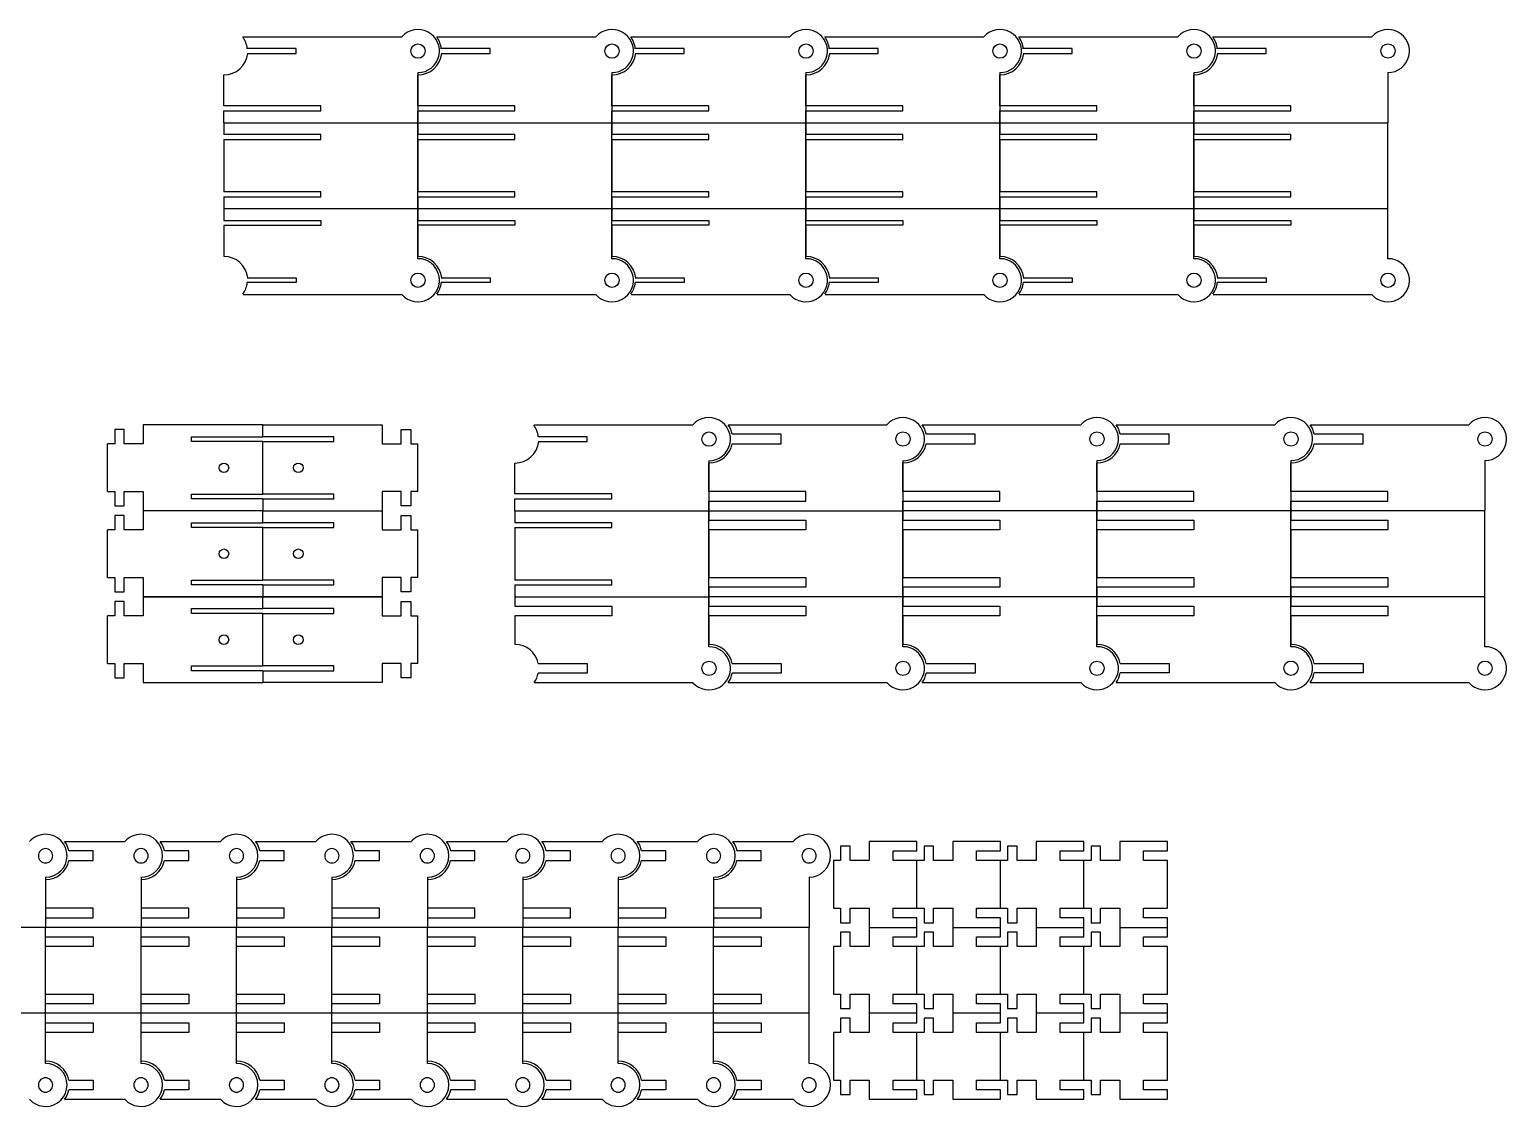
# Model space of a CAD drawing. Header units: inches. Extents: x 0 to 24.2, y -4.6 to 7.4.
# Drawn here: x 9 to 24.22, y -3.7 to 7.4 of the extents above; entities that cross this region are included whole.
import ezdxf

# ---------------------------------------------------------------- set-up
doc = ezdxf.new("R2010")
doc.units = ezdxf.units.IN
doc.header["$MEASUREMENT"] = 0
doc.layers.get('0').update_dxf_attribs({"lineweight": 25, "true_color": 0xffffff})

msp = doc.modelspace()

# ---------------------------------------------------------------- linework, layer by layer
at = {"color": 7, "true_color": 0x000000}
for p, q in [((11.197, 7.329), (12.835, 7.329)), ((13.197, 7.329), (14.835, 7.329)), ((15.197, 7.329), (16.835, 7.329)), ((17.197, 7.329), (18.835, 7.329)), ((19.197, 7.329), (20.835, 7.329)), ((21.197, 7.329), (22.835, 7.329)), ((11.743, 7.206), (11.241, 7.206)), ((11.241, 7.156), (11.743, 7.156)), ((13.743, 7.206), (13.241, 7.206)), ((13.241, 7.157), (13.743, 7.157)), ((15.743, 7.206), (15.241, 7.206)), ((15.241, 7.157), (15.743, 7.157)), ((17.743, 7.206), (17.241, 7.206)), ((17.241, 7.157), (17.743, 7.157)), ((19.743, 7.206), (19.241, 7.206)), ((19.241, 7.157), (19.743, 7.157)), ((21.743, 7.206), (21.241, 7.206)), ((21.241, 7.157), (21.743, 7.157)), ((11, 6.615), (11, 6.935)), ((13, 6.96), (13, 6.443)), ((13, 6.615), (13, 6.935)), ((15, 6.96), (15, 6.443)), ((15, 6.615), (15, 6.935)), ((17, 6.96), (17, 6.443)), ((17, 6.615), (17, 6.935)), ((19, 6.96), (19, 6.443)), ((19, 6.616), (19, 6.935)), ((21, 6.96), (21, 6.443)), ((21, 6.616), (21, 6.935)), ((23, 6.96), (23, 6.443)), ((12, 6.615), (11, 6.615)), ((11, 6.443), (11, 6.566)), ((11, 6.566), (12, 6.566)), ((14, 6.615), (13, 6.615)), ((13, 6.443), (13, 6.566)), ((13, 6.566), (14, 6.566)), ((16, 6.615), (15, 6.615)), ((15, 6.443), (15, 6.566)), ((15, 6.566), (16, 6.566)), ((18, 6.615), (17, 6.615)), ((17, 6.443), (17, 6.566)), ((17, 6.566), (18, 6.566)), ((20, 6.616), (19, 6.616)), ((19, 6.443), (19, 6.566)), ((19, 6.566), (20, 6.566)), ((22, 6.616), (21, 6.616)), ((21, 6.443), (21, 6.566)), ((21, 6.566), (22, 6.566)), ((11, 6.443), (11, 6.32)), ((13, 6.443), (13, 6.32)), ((15, 6.443), (15, 6.32)), ((17, 6.443), (17, 6.32)), ((19, 6.443), (19, 6.32)), ((21, 6.443), (21, 6.32)), ((12, 6.32), (11, 6.32)), ((11, 6.27), (12, 6.27)), ((11, 6.27), (11, 5.729)), ((14, 6.32), (13, 6.32)), ((13, 6.27), (14, 6.27)), ((13, 6.27), (13, 5.729)), ((16, 6.32), (15, 6.32)), ((15, 6.271), (16, 6.271)), ((15, 6.271), (15, 5.729)), ((18, 6.32), (17, 6.32)), ((17, 6.271), (18, 6.271)), ((17, 6.271), (17, 5.729)), ((20, 6.32), (19, 6.32)), ((19, 6.271), (20, 6.271)), ((19, 6.271), (19, 5.729)), ((22, 6.32), (21, 6.32)), ((21, 6.271), (22, 6.271)), ((21, 6.271), (21, 5.73)), ((12, 5.729), (11, 5.729)), ((11, 5.68), (12, 5.68)), ((11, 5.68), (11, 5.557)), ((14, 5.729), (13, 5.729)), ((13, 5.68), (14, 5.68)), ((13, 5.68), (13, 5.557)), ((16, 5.729), (15, 5.729)), ((15, 5.68), (16, 5.68)), ((15, 5.68), (15, 5.557)), ((18, 5.729), (17, 5.729)), ((17, 5.68), (18, 5.68)), ((17, 5.68), (17, 5.557)), ((20, 5.729), (19, 5.729)), ((19, 5.68), (20, 5.68)), ((19, 5.68), (19, 5.557)), ((22, 5.73), (21, 5.73)), ((21, 5.68), (22, 5.68)), ((21, 5.68), (21, 5.557)), ((11, 5.557), (11, 5.434)), ((13, 5.557), (13, 5.434)), ((13, 5.04), (13, 5.557)), ((15, 5.557), (15, 5.434)), ((15, 5.04), (15, 5.557)), ((17, 5.557), (17, 5.434)), ((17, 5.04), (17, 5.557)), ((19, 5.557), (19, 5.434)), ((19, 5.04), (19, 5.557)), ((21, 5.557), (21, 5.434)), ((21, 5.04), (21, 5.557)), ((23, 5.04), (23, 5.557)), ((11, 5.434), (12, 5.434)), ((12, 5.384), (11, 5.384)), ((11, 5.384), (11, 5.065)), ((13, 5.434), (14, 5.434)), ((14, 5.385), (13, 5.385)), ((13, 5.385), (13, 5.065)), ((15, 5.434), (16, 5.434)), ((16, 5.385), (15, 5.385)), ((15, 5.385), (15, 5.065)), ((17, 5.434), (18, 5.434)), ((18, 5.385), (17, 5.385)), ((17, 5.385), (17, 5.065)), ((19, 5.434), (20, 5.434)), ((20, 5.385), (19, 5.385)), ((19, 5.385), (19, 5.065)), ((21, 5.434), (22, 5.434)), ((22, 5.385), (21, 5.385)), ((21, 5.385), (21, 5.065)), ((11.241, 4.843), (11.743, 4.843)), ((11.743, 4.794), (11.241, 4.794)), ((13.241, 4.843), (13.743, 4.843)), ((13.743, 4.794), (13.241, 4.794)), ((15.241, 4.843), (15.743, 4.843)), ((15.743, 4.794), (15.241, 4.794)), ((17.241, 4.843), (17.743, 4.843)), ((17.743, 4.794), (17.241, 4.794)), ((19.241, 4.844), (19.743, 4.844)), ((19.743, 4.794), (19.241, 4.794)), ((21.241, 4.844), (21.743, 4.844)), ((21.743, 4.795), (21.241, 4.795)), ((11.197, 4.671), (12.835, 4.671)), ((13.197, 4.671), (14.835, 4.671)), ((15.197, 4.671), (16.835, 4.671)), ((17.197, 4.671), (18.835, 4.671)), ((19.197, 4.671), (20.835, 4.671)), ((21.197, 4.672), (22.835, 4.672)), ((9.972, 3.28), (9.874, 3.28)), ((9.874, 3.28), (9.874, 3.132)), ((9.972, 3.132), (9.972, 3.28)), ((11.4, 3.329), (10.169, 3.329)), ((10.169, 3.329), (10.169, 3.132)), ((10.666, 3.206), (11.4, 3.206)), ((11.4, 3.329), (12.631, 3.329)), ((12.134, 3.206), (11.4, 3.206)), ((12.631, 3.329), (12.631, 3.132)), ((12.828, 3.132), (12.828, 3.28)), ((12.828, 3.28), (12.926, 3.28)), ((12.926, 3.28), (12.926, 3.132)), ((14.197, 3.329), (14.819, 3.329)), ((14.743, 3.206), (14.241, 3.206)), ((16.197, 3.329), (16.819, 3.329)), ((16.743, 3.231), (16.241, 3.231)), ((16.743, 3.133), (16.743, 3.231)), ((18.197, 3.329), (18.819, 3.329)), ((18.743, 3.231), (18.241, 3.231)), ((18.743, 3.133), (18.743, 3.231)), ((20.197, 3.33), (20.819, 3.33)), ((20.743, 3.231), (20.241, 3.231)), ((20.743, 3.133), (20.743, 3.231)), ((22.197, 3.33), (22.819, 3.33)), ((22.743, 3.231), (22.241, 3.231)), ((22.743, 3.133), (22.743, 3.231)), ((9.8, 2.64), (9.8, 3.132)), ((9.874, 3.132), (9.8, 3.132)), ((10.169, 3.132), (9.972, 3.132)), ((11.4, 3.157), (10.666, 3.157)), ((11.4, 3.157), (12.134, 3.157)), ((12.631, 3.132), (12.828, 3.132)), ((12.926, 3.132), (13, 3.132)), ((13, 2.64), (13, 3.132)), ((14.241, 3.157), (14.743, 3.157)), ((16.241, 3.133), (16.743, 3.133)), ((18.241, 3.133), (18.743, 3.133)), ((20.241, 3.133), (20.743, 3.133)), ((22.241, 3.133), (22.743, 3.133)), ((14, 2.616), (14, 2.935)), ((16, 2.96), (16, 2.443)), ((16, 2.64), (16, 2.936)), ((18, 2.96), (18, 2.443)), ((18, 2.641), (18, 2.936)), ((20, 2.961), (20, 2.444)), ((20, 2.641), (20, 2.936)), ((22, 2.961), (22, 2.444)), ((22, 2.641), (22, 2.936)), ((24, 2.961), (24, 2.444)), ((9.8, 2.64), (9.874, 2.64)), ((9.874, 2.64), (9.874, 2.492)), ((9.972, 2.492), (9.972, 2.64)), ((9.972, 2.64), (10.169, 2.64)), ((10.169, 2.64), (10.169, 2.443)), ((10.666, 2.615), (11.4, 2.615)), ((12.134, 2.615), (11.4, 2.615)), ((12.828, 2.64), (12.631, 2.64)), ((12.631, 2.64), (12.631, 2.443)), ((12.828, 2.492), (12.828, 2.64)), ((13, 2.64), (12.926, 2.64)), ((12.926, 2.64), (12.926, 2.492)), ((15, 2.616), (14, 2.616)), ((17, 2.64), (16, 2.64)), ((17, 2.542), (17, 2.64)), ((19, 2.641), (18, 2.641)), ((19, 2.542), (19, 2.641)), ((21, 2.641), (20, 2.641)), ((21, 2.542), (21, 2.641)), ((23, 2.641), (22, 2.641)), ((23, 2.543), (23, 2.641)), ((9.874, 2.492), (9.972, 2.492)), ((11.4, 2.443), (10.169, 2.443)), ((11.4, 2.443), (10.169, 2.443)), ((10.169, 2.443), (10.169, 2.246)), ((11.4, 2.566), (10.666, 2.566)), ((11.4, 2.566), (12.134, 2.566)), ((11.4, 2.443), (12.631, 2.443)), ((11.4, 2.443), (12.631, 2.443)), ((12.631, 2.443), (12.631, 2.246)), ((12.926, 2.492), (12.828, 2.492)), ((14, 2.443), (14, 2.566)), ((14, 2.566), (15, 2.566)), ((14, 2.443), (14, 2.32)), ((16, 2.443), (16, 2.542)), ((16, 2.542), (17, 2.542)), ((16, 2.443), (16, 2.345)), ((18, 2.444), (18, 2.542)), ((18, 2.542), (19, 2.542)), ((18, 2.444), (18, 2.345)), ((20, 2.444), (20, 2.542)), ((20, 2.542), (21, 2.542)), ((20, 2.444), (20, 2.345)), ((22, 2.444), (22, 2.543)), ((22, 2.543), (23, 2.543)), ((22, 2.444), (22, 2.345)), ((9.972, 2.394), (9.874, 2.394)), ((9.874, 2.394), (9.874, 2.246)), ((9.972, 2.246), (9.972, 2.394)), ((10.666, 2.32), (11.4, 2.32)), ((12.134, 2.32), (11.4, 2.32)), ((12.828, 2.246), (12.828, 2.394)), ((12.828, 2.394), (12.926, 2.394)), ((12.926, 2.394), (12.926, 2.246)), ((15, 2.32), (14, 2.32)), ((16, 2.345), (17, 2.345)), ((17, 2.345), (17, 2.246)), ((18, 2.345), (19, 2.345)), ((19, 2.345), (19, 2.247)), ((20, 2.345), (21, 2.345)), ((21, 2.345), (21, 2.247)), ((22, 2.345), (23, 2.345)), ((23, 2.345), (23, 2.247)), ((9.8, 1.754), (9.8, 2.246)), ((9.874, 2.246), (9.8, 2.246)), ((10.169, 2.246), (9.972, 2.246)), ((11.4, 2.271), (10.666, 2.271)), ((11.4, 2.271), (12.134, 2.271)), ((12.631, 2.246), (12.828, 2.246)), ((12.926, 2.246), (13, 2.246)), ((13, 1.754), (13, 2.246)), ((14, 2.271), (15, 2.271)), ((14, 2.271), (14, 1.729)), ((17, 2.246), (16, 2.246)), ((16, 2.246), (16, 1.754)), ((19, 2.247), (18, 2.247)), ((18, 2.247), (18, 1.754)), ((21, 2.247), (20, 2.247)), ((20, 2.247), (20, 1.755)), ((23, 2.247), (22, 2.247)), ((22, 2.247), (22, 1.755)), ((9.8, 1.754), (9.874, 1.754)), ((9.874, 1.754), (9.874, 1.606)), ((9.972, 1.606), (9.972, 1.754)), ((9.972, 1.754), (10.169, 1.754)), ((10.169, 1.754), (10.169, 1.557)), ((10.666, 1.729), (11.4, 1.729)), ((11.4, 1.68), (10.666, 1.68)), ((12.134, 1.729), (11.4, 1.729)), ((11.4, 1.68), (12.134, 1.68)), ((12.828, 1.754), (12.631, 1.754)), ((12.631, 1.754), (12.631, 1.557)), ((12.828, 1.606), (12.828, 1.754)), ((13, 1.754), (12.926, 1.754)), ((12.926, 1.754), (12.926, 1.606)), ((15, 1.729), (14, 1.729)), ((14, 1.68), (15, 1.68)), ((14, 1.68), (14, 1.557)), ((16, 1.754), (17, 1.754)), ((17, 1.754), (17, 1.656)), ((18, 1.754), (19, 1.754)), ((19, 1.754), (19, 1.656)), ((20, 1.755), (21, 1.755)), ((21, 1.755), (21, 1.656)), ((22, 1.755), (23, 1.755)), ((23, 1.755), (23, 1.657)), ((9.874, 1.606), (9.972, 1.606)), ((10.169, 1.557), (11.4, 1.557)), ((11.4, 1.557), (10.169, 1.557)), ((10.169, 1.557), (10.169, 1.36)), ((12.631, 1.557), (11.4, 1.557)), ((11.4, 1.557), (12.631, 1.557)), ((12.631, 1.557), (12.631, 1.36)), ((12.926, 1.606), (12.828, 1.606)), ((14, 1.557), (14, 1.459)), ((17, 1.656), (16, 1.656)), ((16, 1.656), (16, 1.558)), ((16, 1.558), (16, 1.459)), ((16, 1.04), (16, 1.557)), ((19, 1.656), (18, 1.656)), ((18, 1.656), (18, 1.558)), ((18, 1.558), (18, 1.459)), ((18, 1.041), (18, 1.558)), ((21, 1.656), (20, 1.656)), ((20, 1.656), (20, 1.558)), ((20, 1.558), (20, 1.459)), ((20, 1.041), (20, 1.558)), ((23, 1.657), (22, 1.657)), ((22, 1.657), (22, 1.558)), ((22, 1.558), (22, 1.46)), ((22, 1.041), (22, 1.558)), ((24, 1.041), (24, 1.558)), ((9.972, 1.508), (9.874, 1.508)), ((9.874, 1.508), (9.874, 1.36)), ((9.972, 1.36), (9.972, 1.508)), ((10.666, 1.434), (11.4, 1.434)), ((11.4, 1.385), (10.666, 1.385)), ((12.134, 1.434), (11.4, 1.434)), ((11.4, 1.385), (12.134, 1.385)), ((12.828, 1.36), (12.828, 1.508)), ((12.828, 1.508), (12.926, 1.508)), ((12.926, 1.508), (12.926, 1.36)), ((14, 1.459), (15, 1.459)), ((15, 1.459), (15, 1.36)), ((16, 1.459), (17, 1.459)), ((17, 1.459), (17, 1.36)), ((18, 1.459), (19, 1.459)), ((19, 1.459), (19, 1.361)), ((20, 1.459), (21, 1.459)), ((21, 1.459), (21, 1.361)), ((22, 1.46), (23, 1.46)), ((23, 1.46), (23, 1.361)), ((9.8, 0.868), (9.8, 1.36)), ((9.874, 1.36), (9.8, 1.36)), ((10.169, 1.36), (9.972, 1.36)), ((12.631, 1.36), (12.828, 1.36)), ((12.926, 1.36), (13, 1.36)), ((13, 0.868), (13, 1.36)), ((15, 1.36), (14, 1.36)), ((14, 1.36), (14, 1.065)), ((17, 1.36), (16, 1.36)), ((16, 1.36), (16, 1.065)), ((19, 1.361), (18, 1.361)), ((18, 1.361), (18, 1.066)), ((21, 1.361), (20, 1.361)), ((20, 1.361), (20, 1.066)), ((23, 1.361), (22, 1.361)), ((22, 1.361), (22, 1.066)), ((9.8, 0.868), (9.874, 0.868)), ((9.874, 0.868), (9.874, 0.72)), ((9.972, 0.72), (9.972, 0.868)), ((9.972, 0.868), (10.169, 0.868)), ((10.169, 0.868), (10.169, 0.671)), ((10.666, 0.844), (11.4, 0.844)), ((11.4, 0.794), (10.666, 0.794)), ((12.134, 0.844), (11.4, 0.844)), ((11.4, 0.794), (12.134, 0.794)), ((12.828, 0.868), (12.631, 0.868)), ((12.631, 0.868), (12.631, 0.671)), ((12.828, 0.72), (12.828, 0.868)), ((13, 0.868), (12.926, 0.868)), ((12.926, 0.868), (12.926, 0.72)), ((14.241, 0.868), (14.743, 0.868)), ((14.743, 0.77), (14.241, 0.77)), ((14.743, 0.868), (14.743, 0.77)), ((16.241, 0.868), (16.743, 0.868)), ((16.743, 0.77), (16.241, 0.77)), ((16.743, 0.868), (16.743, 0.77)), ((18.241, 0.868), (18.743, 0.868)), ((18.743, 0.77), (18.241, 0.77)), ((18.743, 0.868), (18.743, 0.77)), ((20.241, 0.869), (20.743, 0.869)), ((20.743, 0.771), (20.241, 0.771)), ((20.743, 0.869), (20.743, 0.771)), ((22.241, 0.869), (22.743, 0.869)), ((22.743, 0.771), (22.241, 0.771)), ((22.743, 0.869), (22.743, 0.771)), ((9.874, 0.72), (9.972, 0.72)), ((10.169, 0.671), (11.4, 0.671)), ((12.631, 0.671), (11.4, 0.671)), ((12.926, 0.72), (12.828, 0.72)), ((14.197, 0.671), (14.819, 0.671)), ((16.197, 0.672), (16.819, 0.672)), ((18.197, 0.672), (18.819, 0.672)), ((20.197, 0.672), (20.819, 0.672)), ((22.197, 0.672), (22.819, 0.672)), ((9.357, -0.966), (9.98, -0.966)), ((9.653, -1.064), (9.402, -1.064)), ((9.653, -1.162), (9.653, -1.064)), ((10.341, -0.966), (10.964, -0.966)), ((10.637, -1.064), (10.386, -1.064)), ((10.637, -1.162), (10.637, -1.064)), ((11.325, -0.966), (11.948, -0.966)), ((11.62, -1.064), (11.37, -1.064)), ((11.62, -1.162), (11.62, -1.064)), ((12.309, -0.966), (12.932, -0.966)), ((12.604, -1.064), (12.354, -1.064)), ((12.604, -1.162), (12.604, -1.064)), ((13.293, -0.966), (13.916, -0.966)), ((13.588, -1.064), (13.337, -1.064)), ((13.588, -1.162), (13.588, -1.064)), ((14.277, -0.966), (14.9, -0.966)), ((14.572, -1.064), (14.321, -1.064)), ((14.572, -1.162), (14.572, -1.064)), ((15.261, -0.966), (15.883, -0.966)), ((15.556, -1.064), (15.305, -1.064)), ((15.556, -1.162), (15.556, -1.064)), ((16.245, -0.966), (16.867, -0.966)), ((16.54, -1.064), (16.289, -1.064)), ((16.54, -1.162), (16.54, -1.064)), ((17.455, -1.015), (17.356, -1.015)), ((17.356, -1.015), (17.356, -1.163)), ((17.455, -1.163), (17.455, -1.015)), ((17.652, -0.966), (17.652, -1.163)), ((18.144, -0.966), (17.652, -0.966)), ((17.652, -0.966), (17.652, -0.966)), ((17.898, -1.163), (17.898, -1.064)), ((17.898, -1.064), (18.144, -1.064)), ((18.144, -1.064), (18.144, -0.966)), ((18.316, -1.015), (18.218, -1.015)), ((18.218, -1.015), (18.218, -1.163)), ((18.316, -1.163), (18.316, -1.015)), ((19.005, -0.966), (18.513, -0.966)), ((18.513, -0.966), (18.513, -1.163)), ((18.759, -1.163), (18.759, -1.064)), ((18.759, -1.064), (19.005, -1.064)), ((19.005, -1.064), (19.005, -0.966)), ((19.177, -1.015), (19.079, -1.015)), ((19.079, -1.015), (19.079, -1.163)), ((19.177, -1.163), (19.177, -1.015)), ((19.866, -0.966), (19.374, -0.966)), ((19.374, -0.966), (19.374, -1.163)), ((19.62, -1.163), (19.62, -1.064)), ((19.62, -1.064), (19.866, -1.064)), ((19.866, -1.064), (19.866, -0.966)), ((20.038, -1.015), (19.94, -1.015)), ((19.94, -1.015), (19.94, -1.163)), ((20.038, -1.163), (20.038, -1.015)), ((20.727, -0.966), (20.235, -0.966)), ((20.235, -0.966), (20.235, -1.163)), ((20.481, -1.163), (20.481, -1.064)), ((20.481, -1.064), (20.727, -1.064)), ((20.727, -1.064), (20.727, -0.966)), ((9.161, -1.187), (9.161, -1.187)), ((9.402, -1.162), (9.653, -1.162)), ((10.145, -1.187), (10.145, -1.187)), ((10.386, -1.162), (10.637, -1.162)), ((11.129, -1.187), (11.129, -1.187)), ((11.37, -1.162), (11.62, -1.162)), ((12.113, -1.187), (12.113, -1.187)), ((12.354, -1.162), (12.604, -1.162)), ((13.097, -1.187), (13.097, -1.187)), ((13.337, -1.162), (13.588, -1.162)), ((14.081, -1.187), (14.081, -1.187)), ((14.321, -1.162), (14.572, -1.162)), ((15.064, -1.187), (15.064, -1.187)), ((15.305, -1.162), (15.556, -1.162)), ((16.048, -1.187), (16.048, -1.187)), ((16.289, -1.162), (16.54, -1.162)), ((17.032, -1.187), (17.032, -1.187)), ((17.356, -1.163), (17.283, -1.163)), ((17.283, -1.163), (17.283, -1.655)), ((17.652, -1.163), (17.455, -1.163)), ((18.144, -1.163), (17.898, -1.163)), ((18.144, -1.655), (18.144, -1.163)), ((18.218, -1.163), (18.144, -1.163)), ((18.513, -1.163), (18.316, -1.163)), ((19.005, -1.163), (18.759, -1.163)), ((19.005, -1.655), (19.005, -1.163)), ((19.079, -1.163), (19.005, -1.163)), ((19.374, -1.163), (19.177, -1.163)), ((19.866, -1.163), (19.62, -1.163)), ((19.866, -1.655), (19.866, -1.163)), ((19.94, -1.163), (19.866, -1.163)), ((20.235, -1.163), (20.038, -1.163)), ((20.727, -1.163), (20.481, -1.163)), ((20.727, -1.655), (20.727, -1.163)), ((9.161, -1.335), (9.161, -1.852)), ((10.145, -1.335), (10.145, -1.852)), ((11.129, -1.335), (11.129, -1.852)), ((12.113, -1.335), (12.113, -1.852)), ((13.097, -1.335), (13.097, -1.852)), ((14.081, -1.335), (14.081, -1.852)), ((15.064, -1.335), (15.064, -1.852)), ((16.048, -1.335), (16.048, -1.852)), ((17.032, -1.335), (17.032, -1.852)), ((9.653, -1.655), (9.161, -1.655)), ((9.653, -1.753), (9.653, -1.655)), ((10.637, -1.655), (10.145, -1.655)), ((10.637, -1.753), (10.637, -1.655)), ((11.62, -1.655), (11.129, -1.655)), ((11.62, -1.753), (11.62, -1.655)), ((12.604, -1.655), (12.113, -1.655)), ((12.604, -1.753), (12.604, -1.655)), ((13.588, -1.655), (13.097, -1.655)), ((13.588, -1.753), (13.588, -1.655)), ((14.572, -1.655), (14.081, -1.655)), ((14.572, -1.753), (14.572, -1.655)), ((15.556, -1.655), (15.064, -1.655)), ((15.556, -1.753), (15.556, -1.655)), ((16.54, -1.655), (16.048, -1.655)), ((16.54, -1.753), (16.54, -1.655)), ((17.283, -1.655), (17.356, -1.655)), ((17.356, -1.655), (17.356, -1.803)), ((17.455, -1.803), (17.455, -1.655)), ((17.455, -1.655), (17.652, -1.655)), ((17.652, -1.655), (17.652, -1.852)), ((17.898, -1.753), (17.898, -1.655)), ((17.898, -1.655), (18.144, -1.655)), ((18.144, -1.655), (18.218, -1.655)), ((18.218, -1.655), (18.218, -1.803)), ((18.316, -1.803), (18.316, -1.655)), ((18.316, -1.655), (18.513, -1.655)), ((18.513, -1.655), (18.513, -1.852)), ((18.759, -1.753), (18.759, -1.655)), ((18.759, -1.655), (19.005, -1.655)), ((19.005, -1.655), (19.079, -1.655)), ((19.079, -1.655), (19.079, -1.803)), ((19.177, -1.803), (19.177, -1.655)), ((19.177, -1.655), (19.374, -1.655)), ((19.374, -1.655), (19.374, -1.852)), ((19.62, -1.753), (19.62, -1.655)), ((19.62, -1.655), (19.866, -1.655)), ((19.866, -1.655), (19.94, -1.655)), ((19.94, -1.655), (19.94, -1.803)), ((20.038, -1.803), (20.038, -1.655)), ((20.038, -1.655), (20.235, -1.655)), ((20.235, -1.655), (20.235, -1.852)), ((20.481, -1.753), (20.481, -1.655)), ((20.481, -1.655), (20.727, -1.655)), ((9.161, -1.753), (9.653, -1.753)), ((10.145, -1.753), (10.637, -1.753)), ((11.129, -1.753), (11.62, -1.753)), ((12.113, -1.753), (12.604, -1.753)), ((13.097, -1.753), (13.588, -1.753)), ((14.081, -1.753), (14.572, -1.753)), ((15.064, -1.753), (15.556, -1.753)), ((16.048, -1.753), (16.54, -1.753)), ((17.356, -1.803), (17.455, -1.803)), ((18.144, -1.753), (17.898, -1.753)), ((18.144, -1.852), (18.144, -1.753)), ((18.218, -1.803), (18.316, -1.803)), ((19.005, -1.753), (18.759, -1.753)), ((19.005, -1.852), (19.005, -1.753)), ((19.079, -1.803), (19.177, -1.803)), ((19.866, -1.753), (19.62, -1.753)), ((19.866, -1.852), (19.866, -1.753)), ((19.94, -1.803), (20.038, -1.803)), ((20.727, -1.753), (20.481, -1.753)), ((20.727, -1.852), (20.727, -1.753)), ((9.161, -1.852), (8.177, -1.852)), ((9.161, -2.737), (9.161, -1.852)), ((10.145, -1.852), (9.161, -1.852)), ((9.161, -1.95), (9.653, -1.95)), ((9.653, -1.95), (9.653, -2.049)), ((10.145, -2.737), (10.145, -1.852)), ((11.129, -1.852), (10.145, -1.852)), ((10.145, -1.95), (10.637, -1.95)), ((10.637, -1.95), (10.637, -2.049)), ((11.129, -2.737), (11.129, -1.852)), ((12.113, -1.852), (11.129, -1.852)), ((11.129, -1.95), (11.62, -1.95)), ((11.62, -1.95), (11.62, -2.049)), ((12.113, -2.737), (12.113, -1.852)), ((13.097, -1.852), (12.113, -1.852)), ((12.113, -1.95), (12.604, -1.95)), ((12.604, -1.95), (12.604, -2.049)), ((13.097, -2.737), (13.097, -1.852)), ((14.081, -1.852), (13.097, -1.852)), ((13.097, -1.95), (13.588, -1.95)), ((13.588, -1.95), (13.588, -2.049)), ((14.081, -2.737), (14.081, -1.852)), ((15.064, -1.852), (14.081, -1.852)), ((14.081, -1.95), (14.572, -1.95)), ((14.572, -1.95), (14.572, -2.049)), ((15.064, -2.737), (15.064, -1.852)), ((16.048, -1.852), (15.064, -1.852)), ((15.064, -1.95), (15.556, -1.95)), ((15.556, -1.95), (15.556, -2.049)), ((16.048, -2.737), (16.048, -1.852)), ((17.032, -1.852), (16.048, -1.852)), ((16.048, -1.95), (16.54, -1.95)), ((16.54, -1.95), (16.54, -2.049)), ((17.032, -2.737), (17.032, -1.852)), ((17.455, -1.901), (17.356, -1.901)), ((17.356, -1.901), (17.356, -2.049)), ((17.455, -2.049), (17.455, -1.901)), ((17.652, -1.852), (18.144, -1.852)), ((17.652, -1.852), (17.652, -2.049)), ((17.898, -2.049), (17.898, -1.95)), ((17.898, -1.95), (18.144, -1.95)), ((18.144, -1.95), (18.144, -1.852)), ((18.316, -1.901), (18.218, -1.901)), ((18.218, -1.901), (18.218, -2.049)), ((18.316, -2.049), (18.316, -1.901)), ((18.513, -1.852), (19.005, -1.852)), ((18.513, -1.852), (18.513, -2.049)), ((18.759, -2.049), (18.759, -1.95)), ((18.759, -1.95), (19.005, -1.95)), ((19.005, -1.95), (19.005, -1.852)), ((19.177, -1.901), (19.079, -1.901)), ((19.079, -1.901), (19.079, -2.049)), ((19.177, -2.049), (19.177, -1.901)), ((19.374, -1.852), (19.866, -1.852)), ((19.374, -1.852), (19.374, -2.049)), ((19.62, -2.049), (19.62, -1.95)), ((19.62, -1.95), (19.866, -1.95)), ((19.866, -1.95), (19.866, -1.852)), ((20.038, -1.901), (19.94, -1.901)), ((19.94, -1.901), (19.94, -2.049)), ((20.038, -2.049), (20.038, -1.901)), ((20.235, -1.852), (20.727, -1.852)), ((20.235, -1.852), (20.235, -2.049)), ((20.481, -2.049), (20.481, -1.95)), ((20.481, -1.95), (20.727, -1.95)), ((20.727, -1.95), (20.727, -1.852)), ((9.653, -2.049), (9.161, -2.049)), ((10.637, -2.049), (10.145, -2.049)), ((11.62, -2.049), (11.129, -2.049)), ((12.604, -2.049), (12.113, -2.049)), ((13.588, -2.049), (13.097, -2.049)), ((14.572, -2.049), (14.081, -2.049)), ((15.556, -2.049), (15.064, -2.049)), ((16.54, -2.049), (16.048, -2.049)), ((17.356, -2.049), (17.283, -2.049)), ((17.283, -2.049), (17.283, -2.541)), ((17.652, -2.049), (17.455, -2.049)), ((18.144, -2.049), (17.898, -2.049)), ((18.144, -2.541), (18.144, -2.049)), ((18.218, -2.049), (18.144, -2.049)), ((18.513, -2.049), (18.316, -2.049)), ((19.005, -2.049), (18.759, -2.049)), ((19.005, -2.541), (19.005, -2.049)), ((19.079, -2.049), (19.005, -2.049)), ((19.374, -2.049), (19.177, -2.049)), ((19.866, -2.049), (19.62, -2.049)), ((19.866, -2.541), (19.866, -2.049)), ((19.94, -2.049), (19.866, -2.049)), ((20.235, -2.049), (20.038, -2.049)), ((20.727, -2.049), (20.481, -2.049)), ((20.727, -2.541), (20.727, -2.049)), ((9.161, -2.541), (9.653, -2.541)), ((9.653, -2.541), (9.653, -2.639)), ((10.145, -2.541), (10.637, -2.541)), ((10.637, -2.541), (10.637, -2.639)), ((11.129, -2.541), (11.62, -2.541)), ((11.62, -2.541), (11.62, -2.639)), ((12.113, -2.541), (12.604, -2.541)), ((12.604, -2.541), (12.604, -2.639)), ((13.097, -2.541), (13.588, -2.541)), ((13.588, -2.541), (13.588, -2.639)), ((14.081, -2.541), (14.572, -2.541)), ((14.572, -2.541), (14.572, -2.639)), ((15.064, -2.541), (15.556, -2.541)), ((15.556, -2.541), (15.556, -2.639)), ((16.048, -2.541), (16.54, -2.541)), ((16.54, -2.541), (16.54, -2.639)), ((17.283, -2.541), (17.356, -2.541)), ((17.356, -2.541), (17.356, -2.688)), ((17.455, -2.688), (17.455, -2.541)), ((17.455, -2.541), (17.652, -2.541)), ((17.652, -2.541), (17.652, -2.737)), ((17.898, -2.639), (17.898, -2.541)), ((17.898, -2.541), (18.144, -2.541)), ((18.144, -2.541), (18.218, -2.541)), ((18.218, -2.541), (18.218, -2.688)), ((18.316, -2.688), (18.316, -2.541)), ((18.316, -2.541), (18.513, -2.541)), ((18.513, -2.541), (18.513, -2.737)), ((18.759, -2.639), (18.759, -2.541)), ((18.759, -2.541), (19.005, -2.541)), ((19.005, -2.541), (19.079, -2.541)), ((19.079, -2.541), (19.079, -2.688)), ((19.177, -2.688), (19.177, -2.541)), ((19.177, -2.541), (19.374, -2.541)), ((19.374, -2.541), (19.374, -2.737)), ((19.62, -2.639), (19.62, -2.541)), ((19.62, -2.541), (19.866, -2.541)), ((19.866, -2.541), (19.94, -2.541)), ((19.94, -2.541), (19.94, -2.688)), ((20.038, -2.688), (20.038, -2.541)), ((20.038, -2.541), (20.235, -2.541)), ((20.235, -2.541), (20.235, -2.737)), ((20.481, -2.639), (20.481, -2.541)), ((20.481, -2.541), (20.727, -2.541)), ((9.161, -2.737), (8.177, -2.737)), ((9.653, -2.639), (9.161, -2.639)), ((9.161, -3.254), (9.161, -2.737)), ((10.145, -2.737), (9.161, -2.737)), ((10.637, -2.639), (10.145, -2.639)), ((10.145, -3.254), (10.145, -2.737)), ((11.129, -2.737), (10.145, -2.737)), ((11.62, -2.639), (11.129, -2.639)), ((11.129, -3.254), (11.129, -2.737)), ((12.113, -2.737), (11.129, -2.737)), ((12.604, -2.639), (12.113, -2.639)), ((12.113, -3.254), (12.113, -2.737)), ((13.097, -2.737), (12.113, -2.737)), ((13.588, -2.639), (13.097, -2.639)), ((13.097, -3.254), (13.097, -2.737)), ((14.081, -2.737), (13.097, -2.737)), ((14.572, -2.639), (14.081, -2.639)), ((14.081, -3.254), (14.081, -2.737)), ((15.064, -2.737), (14.081, -2.737)), ((15.556, -2.639), (15.064, -2.639)), ((15.064, -3.254), (15.064, -2.737)), ((16.048, -2.737), (15.064, -2.737)), ((16.54, -2.639), (16.048, -2.639)), ((16.048, -3.254), (16.048, -2.737)), ((17.032, -2.737), (16.048, -2.737)), ((17.032, -3.254), (17.032, -2.737)), ((17.356, -2.688), (17.455, -2.688)), ((17.652, -2.737), (17.652, -2.935)), ((18.144, -2.737), (17.652, -2.737)), ((17.652, -2.737), (17.652, -2.737)), ((18.144, -2.639), (17.898, -2.639)), ((18.144, -2.737), (18.144, -2.639)), ((18.144, -2.836), (18.144, -2.737)), ((18.218, -2.688), (18.316, -2.688)), ((19.005, -2.737), (18.513, -2.737)), ((18.513, -2.737), (18.513, -2.935)), ((19.005, -2.639), (18.759, -2.639)), ((19.005, -2.737), (19.005, -2.639)), ((19.005, -2.836), (19.005, -2.737)), ((19.079, -2.688), (19.177, -2.688)), ((19.866, -2.737), (19.374, -2.737)), ((19.374, -2.737), (19.374, -2.935)), ((19.866, -2.639), (19.62, -2.639)), ((19.866, -2.737), (19.866, -2.639)), ((19.866, -2.836), (19.866, -2.737)), ((19.94, -2.688), (20.038, -2.688)), ((20.727, -2.737), (20.235, -2.737)), ((20.235, -2.737), (20.235, -2.935)), ((20.727, -2.639), (20.481, -2.639)), ((20.727, -2.737), (20.727, -2.639)), ((20.727, -2.836), (20.727, -2.737)), ((9.161, -2.836), (9.653, -2.836)), ((9.653, -2.836), (9.653, -2.935)), ((10.145, -2.836), (10.637, -2.836)), ((10.637, -2.836), (10.637, -2.935)), ((11.129, -2.836), (11.62, -2.836)), ((11.62, -2.836), (11.62, -2.935)), ((12.113, -2.836), (12.604, -2.836)), ((12.604, -2.836), (12.604, -2.935)), ((13.097, -2.836), (13.588, -2.836)), ((13.588, -2.836), (13.588, -2.935)), ((14.081, -2.836), (14.572, -2.836)), ((14.572, -2.836), (14.572, -2.935)), ((15.064, -2.836), (15.556, -2.836)), ((15.556, -2.836), (15.556, -2.935)), ((16.048, -2.836), (16.54, -2.836)), ((16.54, -2.836), (16.54, -2.935)), ((17.455, -2.787), (17.356, -2.787)), ((17.356, -2.787), (17.356, -2.935)), ((17.455, -2.935), (17.455, -2.787)), ((17.898, -2.935), (17.898, -2.836)), ((17.898, -2.836), (18.144, -2.836)), ((18.316, -2.787), (18.218, -2.787)), ((18.218, -2.787), (18.218, -2.935)), ((18.316, -2.935), (18.316, -2.787)), ((18.759, -2.935), (18.759, -2.836)), ((18.759, -2.836), (19.005, -2.836)), ((19.177, -2.787), (19.079, -2.787)), ((19.079, -2.787), (19.079, -2.935)), ((19.177, -2.935), (19.177, -2.787)), ((19.62, -2.935), (19.62, -2.836)), ((19.62, -2.836), (19.866, -2.836)), ((20.038, -2.787), (19.94, -2.787)), ((19.94, -2.787), (19.94, -2.935)), ((20.038, -2.935), (20.038, -2.787)), ((20.481, -2.935), (20.481, -2.836)), ((20.481, -2.836), (20.727, -2.836)), ((9.653, -2.935), (9.161, -2.935)), ((10.637, -2.935), (10.145, -2.935)), ((11.62, -2.935), (11.129, -2.935)), ((12.604, -2.935), (12.113, -2.935)), ((13.588, -2.935), (13.097, -2.935)), ((14.572, -2.935), (14.081, -2.935)), ((15.556, -2.935), (15.064, -2.935)), ((16.54, -2.935), (16.048, -2.935)), ((17.356, -2.935), (17.283, -2.935)), ((17.283, -2.935), (17.283, -3.427)), ((17.652, -2.935), (17.455, -2.935)), ((18.144, -2.935), (17.898, -2.935)), ((18.144, -3.427), (18.144, -2.935)), ((18.218, -2.935), (18.144, -2.935)), ((18.513, -2.935), (18.316, -2.935)), ((19.005, -2.935), (18.759, -2.935)), ((19.005, -3.427), (19.005, -2.935)), ((19.079, -2.935), (19.005, -2.935)), ((19.374, -2.935), (19.177, -2.935)), ((19.866, -2.935), (19.62, -2.935)), ((19.866, -3.427), (19.866, -2.935)), ((19.94, -2.935), (19.866, -2.935)), ((20.235, -2.935), (20.038, -2.935)), ((20.727, -2.935), (20.481, -2.935)), ((20.727, -3.427), (20.727, -2.935)), ((9.161, -3.402), (9.161, -3.402)), ((9.402, -3.427), (9.653, -3.427)), ((9.653, -3.427), (9.653, -3.525)), ((10.145, -3.402), (10.145, -3.402)), ((10.386, -3.427), (10.637, -3.427)), ((10.637, -3.427), (10.637, -3.525)), ((11.129, -3.402), (11.129, -3.402)), ((11.37, -3.427), (11.62, -3.427)), ((11.62, -3.427), (11.62, -3.525)), ((12.113, -3.402), (12.113, -3.402)), ((12.354, -3.427), (12.604, -3.427)), ((12.604, -3.427), (12.604, -3.525)), ((13.097, -3.402), (13.097, -3.402)), ((13.337, -3.427), (13.588, -3.427)), ((13.588, -3.427), (13.588, -3.525)), ((14.081, -3.402), (14.081, -3.402)), ((14.321, -3.427), (14.572, -3.427)), ((14.572, -3.427), (14.572, -3.525)), ((15.064, -3.402), (15.064, -3.402)), ((15.305, -3.427), (15.556, -3.427)), ((15.556, -3.427), (15.556, -3.525)), ((16.048, -3.402), (16.048, -3.402)), ((16.289, -3.427), (16.54, -3.427)), ((16.54, -3.427), (16.54, -3.525)), ((17.032, -3.402), (17.032, -3.402)), ((17.283, -3.427), (17.356, -3.427)), ((17.356, -3.427), (17.356, -3.574)), ((17.455, -3.574), (17.455, -3.427)), ((17.455, -3.427), (17.652, -3.427)), ((17.652, -3.427), (17.652, -3.623)), ((17.898, -3.525), (17.898, -3.427)), ((17.898, -3.427), (18.144, -3.427)), ((18.144, -3.427), (18.218, -3.427)), ((18.218, -3.427), (18.218, -3.574)), ((18.316, -3.574), (18.316, -3.427)), ((18.316, -3.427), (18.513, -3.427)), ((18.513, -3.427), (18.513, -3.623)), ((18.759, -3.525), (18.759, -3.427)), ((18.759, -3.427), (19.005, -3.427)), ((19.005, -3.427), (19.079, -3.427)), ((19.079, -3.427), (19.079, -3.574)), ((19.177, -3.574), (19.177, -3.427)), ((19.177, -3.427), (19.374, -3.427)), ((19.374, -3.427), (19.374, -3.623)), ((19.62, -3.525), (19.62, -3.427)), ((19.62, -3.427), (19.866, -3.427)), ((19.866, -3.427), (19.94, -3.427)), ((19.94, -3.427), (19.94, -3.574)), ((20.038, -3.574), (20.038, -3.427)), ((20.038, -3.427), (20.235, -3.427)), ((20.235, -3.427), (20.235, -3.623)), ((20.481, -3.525), (20.481, -3.427)), ((20.481, -3.427), (20.727, -3.427)), ((9.357, -3.623), (9.98, -3.623)), ((9.653, -3.525), (9.402, -3.525)), ((10.341, -3.623), (10.964, -3.623)), ((10.637, -3.525), (10.386, -3.525)), ((11.325, -3.623), (11.948, -3.623)), ((11.62, -3.525), (11.37, -3.525)), ((12.309, -3.623), (12.932, -3.623)), ((12.604, -3.525), (12.354, -3.525)), ((13.293, -3.623), (13.916, -3.623)), ((13.588, -3.525), (13.337, -3.525)), ((14.277, -3.623), (14.9, -3.623)), ((14.572, -3.525), (14.321, -3.525)), ((15.261, -3.623), (15.883, -3.623)), ((15.556, -3.525), (15.305, -3.525)), ((16.245, -3.623), (16.867, -3.623)), ((16.54, -3.525), (16.289, -3.525)), ((17.356, -3.574), (17.455, -3.574)), ((17.652, -3.623), (18.144, -3.623)), ((18.144, -3.525), (17.898, -3.525)), ((18.144, -3.623), (18.144, -3.525)), ((18.218, -3.574), (18.316, -3.574)), ((18.513, -3.623), (19.005, -3.623)), ((19.005, -3.525), (18.759, -3.525)), ((19.005, -3.623), (19.005, -3.525)), ((19.079, -3.574), (19.177, -3.574)), ((19.374, -3.623), (19.866, -3.623)), ((19.866, -3.525), (19.62, -3.525)), ((19.866, -3.623), (19.866, -3.525)), ((19.94, -3.574), (20.038, -3.574)), ((20.235, -3.623), (20.727, -3.623)), ((20.727, -3.525), (20.481, -3.525)), ((20.727, -3.623), (20.727, -3.525))]:
    msp.add_line(p, q, dxfattribs=at)
for p, q in [((11.743, 7.156), (11.743, 7.206)), ((13.743, 7.157), (13.743, 7.206)), ((15.743, 7.157), (15.743, 7.206)), ((17.743, 7.157), (17.743, 7.206)), ((19.743, 7.157), (19.743, 7.206)), ((21.743, 7.157), (21.743, 7.206)), ((12, 6.566), (12, 6.615)), ((14, 6.566), (14, 6.615)), ((16, 6.566), (16, 6.615)), ((18, 6.566), (18, 6.615)), ((20, 6.566), (20, 6.616)), ((22, 6.566), (22, 6.616)), ((11, 6.443), (13, 6.443)), ((13, 6.443), (15, 6.443)), ((13, 5.557), (13, 6.443)), ((15, 6.443), (17, 6.443)), ((15, 5.557), (15, 6.443)), ((17, 6.443), (19, 6.443)), ((17, 5.557), (17, 6.443)), ((19, 6.443), (21, 6.443)), ((19, 5.557), (19, 6.443)), ((21, 6.443), (23, 6.443)), ((21, 5.557), (21, 6.443)), ((23, 5.557), (23, 6.443)), ((12, 6.27), (12, 6.32)), ((14, 6.27), (14, 6.32)), ((16, 6.271), (16, 6.32)), ((18, 6.271), (18, 6.32)), ((20, 6.271), (20, 6.32)), ((22, 6.271), (22, 6.32)), ((12, 5.68), (12, 5.729)), ((14, 5.68), (14, 5.729)), ((16, 5.68), (16, 5.729)), ((18, 5.68), (18, 5.729)), ((20, 5.68), (20, 5.729)), ((22, 5.68), (22, 5.73)), ((11, 5.557), (13, 5.557)), ((13, 5.557), (15, 5.557)), ((15, 5.557), (17, 5.557)), ((17, 5.557), (19, 5.557)), ((19, 5.557), (21, 5.557)), ((21, 5.557), (23, 5.557)), ((12, 5.434), (12, 5.384)), ((14, 5.434), (14, 5.385)), ((16, 5.434), (16, 5.385)), ((18, 5.434), (18, 5.385)), ((20, 5.434), (20, 5.385)), ((22, 5.434), (22, 5.385)), ((11.743, 4.843), (11.743, 4.794)), ((13.743, 4.843), (13.743, 4.794)), ((15.743, 4.843), (15.743, 4.794)), ((17.743, 4.843), (17.743, 4.794)), ((19.743, 4.844), (19.743, 4.794)), ((21.743, 4.844), (21.743, 4.795)), ((10.666, 3.157), (10.666, 3.206)), ((11.4, 3.206), (11.4, 3.329)), ((11.4, 3.23), (11.4, 3.329)), ((12.134, 3.157), (12.134, 3.206)), ((14.743, 3.157), (14.743, 3.206)), ((14.819, 3.329), (15.835, 3.329)), ((16.819, 3.329), (17.835, 3.329)), ((18.819, 3.329), (19.835, 3.329)), ((20.819, 3.33), (21.835, 3.33)), ((22.819, 3.33), (23.835, 3.33)), ((11.4, 2.615), (11.4, 3.157)), ((10.666, 2.566), (10.666, 2.615)), ((12.134, 2.566), (12.134, 2.615)), ((15, 2.566), (15, 2.616)), ((11.4, 2.566), (11.4, 2.443)), ((11.4, 2.542), (11.4, 2.443)), ((11.4, 2.32), (11.4, 2.443)), ((11.4, 2.345), (11.4, 2.443)), ((14, 2.443), (16, 2.443)), ((14, 2.443), (16, 2.443)), ((16, 2.443), (18, 2.443)), ((16, 2.443), (18, 2.443)), ((16, 1.557), (16, 2.443)), ((18, 2.444), (20, 2.444)), ((18, 2.444), (20, 2.444)), ((18, 1.558), (18, 2.443)), ((20, 2.444), (22, 2.444)), ((20, 2.444), (22, 2.444)), ((20, 1.558), (20, 2.444)), ((22, 2.444), (24, 2.444)), ((22, 2.444), (24, 2.444)), ((22, 1.558), (22, 2.444)), ((24, 1.558), (24, 2.444)), ((10.666, 2.271), (10.666, 2.32)), ((12.134, 2.271), (12.134, 2.32)), ((15, 2.271), (15, 2.32)), ((11.4, 1.729), (11.4, 2.271)), ((10.666, 1.68), (10.666, 1.729)), ((11.4, 1.68), (11.4, 1.557)), ((12.134, 1.68), (12.134, 1.729)), ((15, 1.68), (15, 1.729)), ((11.4, 1.656), (11.4, 1.557)), ((11.4, 1.434), (11.4, 1.557)), ((11.4, 1.459), (11.4, 1.557)), ((14, 1.557), (16, 1.557)), ((14, 1.557), (16, 1.557)), ((16, 1.558), (18, 1.558)), ((16, 1.558), (18, 1.558)), ((18, 1.558), (20, 1.558)), ((18, 1.558), (20, 1.558)), ((20, 1.558), (22, 1.558)), ((20, 1.558), (22, 1.558)), ((22, 1.558), (24, 1.558)), ((22, 1.558), (24, 1.558)), ((10.666, 1.385), (10.666, 1.434)), ((11.4, 0.844), (11.4, 1.385)), ((12.134, 1.385), (12.134, 1.434)), ((10.666, 0.794), (10.666, 0.844)), ((11.4, 0.794), (11.4, 0.671)), ((11.4, 0.77), (11.4, 0.671)), ((12.134, 0.794), (12.134, 0.844)), ((14.819, 0.671), (15.835, 0.671)), ((16.819, 0.672), (17.835, 0.672)), ((18.819, 0.672), (19.835, 0.672)), ((20.819, 0.672), (21.835, 0.672)), ((22.819, 0.672), (23.835, 0.672))]:
    msp.add_line(p, q)
for centre in [(13, 7.181), (15, 7.181), (17, 7.181), (19, 7.181), (21, 7.181), (23, 7.182), (13, 4.819), (15, 4.819), (17, 4.819), (19, 4.819), (21, 4.819), (23, 4.819), (16, 3.181), (18, 3.182), (20, 3.182), (22, 3.182), (24, 3.182), (16, 0.819), (18, 0.819), (20, 0.819), (22, 0.82), (24, 0.82)]:
    msp.add_circle(centre, 0.0738)
at = {"color": 3, "true_color": 0x00ff00}
for centre in [(11, 2.886), (11.767, 2.886), (11, 2), (11.767, 2), (11, 1.114), (11.767, 1.114)]:
    msp.add_circle(centre, 0.0491, dxfattribs=at)
for centre, radius, start, end in [((11, 7.181), 0.242, 5.8308, 36.8811), ((13, 7.181), 0.222, 269.9648, 138.1458), ((13, 7.181), 0.242, 5.8308, 36.8811), ((15, 7.181), 0.222, 269.9648, 138.1458), ((15, 7.181), 0.242, 5.8308, 36.8811), ((17, 7.181), 0.222, 269.9648, 138.1458), ((17, 7.181), 0.242, 5.8308, 36.8811), ((19, 7.181), 0.222, 269.9648, 138.1458), ((19, 7.181), 0.242, 5.8308, 36.8811), ((21, 7.181), 0.222, 269.9648, 138.1458), ((21, 7.181), 0.242, 5.8308, 36.8811), ((23, 7.181), 0.222, 269.9648, 138.1458), ((13, 7.181), 0.246, 270.045, 354.2145), ((15, 7.181), 0.246, 270.045, 354.2145), ((17, 7.181), 0.246, 270.045, 354.2145), ((19, 7.181), 0.246, 270.045, 354.2145), ((21, 7.181), 0.246, 270.045, 354.2145), ((11, 7.181), 0.246, 270.045, 354.2145), ((11, 4.819), 0.246, 5.7855, 89.955), ((13, 4.819), 0.222, 221.8542, 90.0352), ((13, 4.819), 0.246, 5.7855, 89.955), ((15, 4.819), 0.222, 221.8542, 90.0352), ((15, 4.819), 0.246, 5.7855, 89.955), ((17, 4.819), 0.222, 221.8542, 90.0352), ((17, 4.819), 0.246, 5.7855, 89.955), ((19, 4.819), 0.222, 221.8542, 90.0352), ((19, 4.819), 0.246, 5.7855, 89.955), ((21, 4.819), 0.222, 221.8542, 90.0352), ((21, 4.819), 0.246, 5.7855, 89.955), ((23, 4.819), 0.222, 221.8542, 90.0352), ((11, 4.819), 0.242, 323.1189, 354.1692), ((13, 4.819), 0.242, 323.1189, 354.1692), ((15, 4.819), 0.242, 323.1189, 354.1692), ((17, 4.819), 0.242, 323.1189, 354.1692), ((19, 4.819), 0.242, 323.1189, 354.1692), ((21, 4.819), 0.242, 323.1189, 354.1692), ((16, 3.181), 0.222, 269.9648, 138.1458), ((18, 3.181), 0.222, 269.9648, 138.1458), ((20, 3.182), 0.222, 269.9648, 138.1458), ((22, 3.182), 0.222, 269.9648, 138.1458), ((24, 3.182), 0.222, 269.9648, 138.1458), ((14, 3.181), 0.242, 5.8308, 36.8811), ((14, 3.181), 0.246, 270.045, 354.2145), ((16, 0.819), 0.222, 221.8542, 90.0352), ((18, 0.82), 0.222, 221.8542, 90.0352), ((20, 0.82), 0.222, 221.8542, 90.0352), ((22, 0.82), 0.222, 221.8542, 90.0352), ((24, 0.82), 0.222, 221.8542, 90.0352)]:
    msp.add_arc(centre, radius, start, end)
at = {"color": 7, "true_color": 0x000000}
for centre, radius, start, end in [((16, 3.182), 0.246, 11.4967, 36.8958), ((18, 3.182), 0.246, 11.4967, 36.8958), ((20, 3.182), 0.246, 11.4967, 36.8958), ((22, 3.182), 0.246, 11.4967, 36.8958), ((16, 3.182), 0.246, 270.045, 348.5226), ((18, 3.182), 0.246, 270.045, 348.5226), ((20, 3.182), 0.246, 270.045, 348.5226), ((22, 3.182), 0.246, 270.045, 348.5226), ((22, 0.82), 0.246, 11.4774, 89.955), ((14, 0.819), 0.246, 11.4774, 89.955), ((16, 0.819), 0.246, 11.4774, 89.955), ((18, 0.82), 0.246, 11.4774, 89.955), ((20, 0.82), 0.246, 11.4774, 89.955), ((14, 0.819), 0.246, 323.1042, 348.5033), ((16, 0.819), 0.246, 323.1042, 348.5033), ((18, 0.819), 0.246, 323.1042, 348.5033), ((20, 0.82), 0.246, 323.1042, 348.5033), ((22, 0.82), 0.246, 323.1042, 348.5033), ((9.16, -1.112), 0.22, 89.8844, 138.32), ((9.161, -1.114), 0.222, 0.0771, 90.0352), ((10.144, -1.112), 0.22, 89.8844, 138.32), ((10.145, -1.114), 0.222, 0.0771, 90.0352), ((11.128, -1.112), 0.22, 89.8844, 138.32), ((11.129, -1.114), 0.222, 0.0771, 90.0352), ((12.112, -1.112), 0.22, 89.8844, 138.32), ((12.113, -1.114), 0.222, 0.0771, 90.0352), ((13.096, -1.112), 0.22, 89.8844, 138.32), ((13.097, -1.114), 0.222, 0.0771, 90.0352), ((14.08, -1.112), 0.22, 89.8844, 138.32), ((14.081, -1.114), 0.222, 0.0771, 90.0352), ((15.064, -1.112), 0.22, 89.8844, 138.32), ((15.065, -1.114), 0.222, 0.0771, 90.0352), ((16.048, -1.112), 0.22, 89.8844, 138.32), ((16.049, -1.114), 0.222, 0.0771, 90.0352), ((17.032, -1.112), 0.22, 89.8844, 138.32), ((17.032, -1.114), 0.222, 0.0771, 90.0352), ((9.161, -1.113), 0.0738, 89.9813, 180.0187), ((9.161, -1.113), 0.0738, 359.9813, 90.0187), ((9.161, -1.113), 0.246, 11.4967, 36.8958), ((10.145, -1.113), 0.0738, 89.9813, 180.0187), ((10.145, -1.113), 0.0738, 359.9813, 90.0187), ((10.145, -1.113), 0.246, 11.4967, 36.8958), ((11.129, -1.113), 0.0738, 89.9813, 180.0187), ((11.129, -1.113), 0.0738, 359.9813, 90.0187), ((11.129, -1.113), 0.246, 11.4967, 36.8958), ((12.113, -1.113), 0.0738, 89.9813, 180.0187), ((12.113, -1.113), 0.0738, 359.9813, 90.0187), ((12.113, -1.113), 0.246, 11.4967, 36.8958), ((13.097, -1.113), 0.0738, 89.9813, 180.0187), ((13.097, -1.113), 0.0738, 359.9813, 90.0187), ((13.097, -1.113), 0.246, 11.4967, 36.8958), ((14.08, -1.113), 0.0738, 89.9813, 180.0187), ((14.081, -1.113), 0.0738, 359.9813, 90.0187), ((14.081, -1.113), 0.246, 11.4967, 36.8958), ((15.064, -1.113), 0.0738, 89.9813, 180.0187), ((15.064, -1.113), 0.0738, 359.9813, 90.0187), ((15.065, -1.113), 0.246, 11.4967, 36.8958), ((16.048, -1.113), 0.0738, 89.9813, 180.0187), ((16.048, -1.113), 0.0738, 359.9813, 90.0187), ((16.049, -1.113), 0.246, 11.4967, 36.8958), ((17.032, -1.113), 0.0738, 89.9813, 180.0187), ((17.032, -1.113), 0.0738, 359.9813, 90.0187), ((9.161, -1.113), 0.0738, 179.9813, 270.0187), ((9.161, -1.113), 0.222, 269.9648, 359.9229), ((9.161, -1.113), 0.0738, 269.9812, 0.0188), ((9.161, -1.113), 0.246, 270.045, 348.5226), ((10.145, -1.113), 0.0738, 179.9813, 270.0187), ((10.145, -1.113), 0.222, 269.9648, 359.9229), ((10.145, -1.113), 0.0738, 269.9812, 0.0188), ((10.145, -1.113), 0.246, 270.045, 348.5226), ((11.129, -1.113), 0.0738, 179.9813, 270.0187), ((11.129, -1.113), 0.222, 269.9648, 359.9229), ((11.129, -1.113), 0.0738, 269.9812, 0.0188), ((11.128, -1.113), 0.246, 270.045, 348.5226), ((12.113, -1.113), 0.0738, 179.9813, 270.0187), ((12.113, -1.113), 0.222, 269.9648, 359.9229), ((12.113, -1.113), 0.0738, 269.9812, 0.0188), ((12.112, -1.113), 0.246, 270.045, 348.5226), ((13.097, -1.113), 0.0738, 179.9813, 270.0187), ((13.097, -1.113), 0.222, 269.9648, 359.9229), ((13.097, -1.113), 0.0738, 269.9812, 0.0188), ((13.096, -1.113), 0.246, 270.045, 348.5226), ((14.08, -1.113), 0.0738, 179.9813, 270.0187), ((14.081, -1.113), 0.222, 269.9648, 359.9229), ((14.081, -1.113), 0.0738, 269.9812, 0.0188), ((14.08, -1.113), 0.246, 270.045, 348.5226), ((15.064, -1.113), 0.0738, 179.9813, 270.0187), ((15.065, -1.113), 0.222, 269.9648, 359.9229), ((15.064, -1.113), 0.0738, 269.9812, 0.0188), ((15.064, -1.113), 0.246, 270.045, 348.5226), ((16.048, -1.113), 0.0738, 179.9813, 270.0187), ((16.049, -1.113), 0.222, 269.9648, 359.9229), ((16.048, -1.113), 0.0738, 269.9812, 0.0188), ((16.048, -1.113), 0.246, 270.045, 348.5226), ((17.032, -1.113), 0.0738, 179.9813, 270.0187), ((17.032, -1.113), 0.222, 269.9648, 359.9229), ((17.032, -1.113), 0.0738, 269.9812, 0.0188), ((9.161, -3.476), 0.246, 11.4774, 89.955), ((9.161, -3.476), 0.222, 0.0771, 90.0352), ((10.145, -3.476), 0.246, 11.4774, 89.955), ((10.145, -3.476), 0.222, 0.0771, 90.0352), ((11.128, -3.476), 0.246, 11.4774, 89.955), ((11.129, -3.476), 0.222, 0.0771, 90.0352), ((12.112, -3.476), 0.246, 11.4774, 89.955), ((12.113, -3.476), 0.222, 0.0771, 90.0352), ((13.096, -3.476), 0.246, 11.4774, 89.955), ((13.097, -3.476), 0.222, 0.0771, 90.0352), ((14.08, -3.476), 0.246, 11.4774, 89.955), ((14.081, -3.476), 0.222, 0.0771, 90.0352), ((15.064, -3.476), 0.246, 11.4774, 89.955), ((15.065, -3.476), 0.222, 0.0771, 90.0352), ((16.048, -3.476), 0.246, 11.4774, 89.955), ((16.049, -3.476), 0.222, 0.0771, 90.0352), ((17.032, -3.476), 0.222, 0.0771, 90.0352), ((9.161, -3.476), 0.0738, 89.9812, 180.0188), ((9.161, -3.476), 0.0738, 179.9813, 270.0187), ((9.161, -3.476), 0.0738, 359.9812, 90.0188), ((9.161, -3.475), 0.222, 269.9649, 359.9229), ((9.161, -3.476), 0.0738, 269.9813, 0.0187), ((10.145, -3.476), 0.0738, 89.9812, 180.0188), ((10.145, -3.476), 0.0738, 179.9813, 270.0187), ((10.145, -3.476), 0.0738, 359.9812, 90.0188), ((10.145, -3.475), 0.222, 269.9649, 359.9229), ((10.145, -3.476), 0.0738, 269.9813, 0.0187), ((11.129, -3.476), 0.0738, 89.9811, 180.0189), ((11.129, -3.476), 0.0738, 179.9813, 270.0187), ((11.129, -3.476), 0.0738, 359.9811, 90.0189), ((11.129, -3.475), 0.222, 269.9649, 359.9229), ((11.129, -3.476), 0.0738, 269.9813, 0.0187), ((12.113, -3.476), 0.0738, 89.9811, 180.0189), ((12.113, -3.476), 0.0738, 179.9813, 270.0187), ((12.113, -3.476), 0.0738, 359.9811, 90.0189), ((12.113, -3.475), 0.222, 269.9649, 359.9229), ((12.113, -3.476), 0.0738, 269.9813, 0.0187), ((13.097, -3.476), 0.0738, 89.9811, 180.0189), ((13.097, -3.476), 0.0738, 179.9813, 270.0187), ((13.097, -3.476), 0.0738, 359.9811, 90.0189), ((13.097, -3.475), 0.222, 269.9649, 359.9229), ((13.097, -3.476), 0.0738, 269.9813, 0.0187), ((14.08, -3.476), 0.0738, 89.9811, 180.0189), ((14.08, -3.476), 0.0738, 179.9813, 270.0187), ((14.081, -3.476), 0.0738, 359.9811, 90.0189), ((14.081, -3.475), 0.222, 269.9649, 359.9229), ((14.081, -3.476), 0.0738, 269.9813, 0.0187), ((15.064, -3.476), 0.0738, 89.9811, 180.0189), ((15.064, -3.476), 0.0738, 179.9813, 270.0187), ((15.064, -3.476), 0.0738, 359.9811, 90.0189), ((15.065, -3.475), 0.222, 269.9649, 359.9229), ((15.064, -3.476), 0.0738, 269.9813, 0.0187), ((16.048, -3.476), 0.0738, 89.9811, 180.0189), ((16.048, -3.476), 0.0738, 179.9813, 270.0187), ((16.048, -3.476), 0.0738, 359.9811, 90.0189), ((16.049, -3.475), 0.222, 269.9649, 359.9229), ((16.048, -3.476), 0.0738, 269.9813, 0.0187), ((17.032, -3.476), 0.0738, 89.9811, 180.0189), ((17.032, -3.476), 0.0738, 179.9813, 270.0187), ((17.032, -3.476), 0.0738, 359.9811, 90.0189), ((17.032, -3.475), 0.222, 269.9649, 359.9229), ((17.032, -3.476), 0.0738, 269.9813, 0.0187), ((9.16, -3.477), 0.22, 221.6799, 270.1156), ((9.161, -3.476), 0.246, 323.1043, 348.5032), ((10.144, -3.477), 0.22, 221.6799, 270.1156), ((10.145, -3.476), 0.246, 323.1043, 348.5032), ((11.128, -3.477), 0.22, 221.6799, 270.1156), ((11.129, -3.476), 0.246, 323.1043, 348.5032), ((12.112, -3.477), 0.22, 221.6799, 270.1156), ((12.113, -3.476), 0.246, 323.1043, 348.5032), ((13.096, -3.477), 0.22, 221.6799, 270.1156), ((13.097, -3.476), 0.246, 323.1043, 348.5032), ((14.08, -3.477), 0.22, 221.6799, 270.1156), ((14.081, -3.476), 0.246, 323.1043, 348.5032), ((15.064, -3.477), 0.22, 221.6799, 270.1156), ((15.065, -3.476), 0.246, 323.1043, 348.5032), ((16.048, -3.477), 0.22, 221.6799, 270.1156), ((16.049, -3.476), 0.246, 323.1043, 348.5032), ((17.032, -3.477), 0.22, 221.6799, 270.1156)]:
    msp.add_arc(centre, radius, start, end, dxfattribs=at)

doc.saveas('drawing.dxf')
